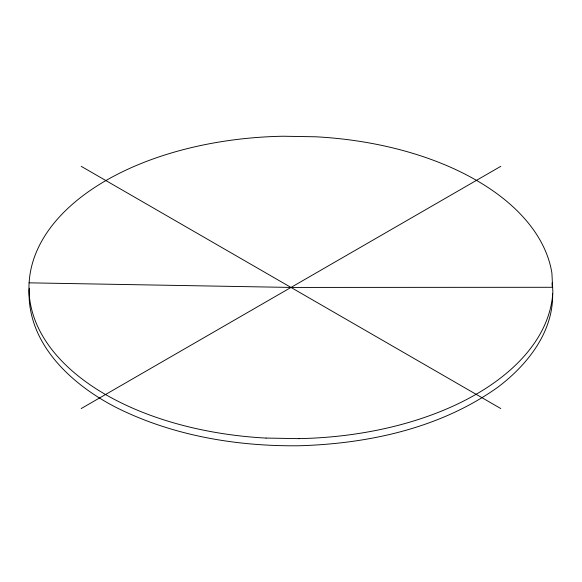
<?xml version="1.0" encoding="UTF-8"?>
<svg xmlns="http://www.w3.org/2000/svg" width="582" height="582" viewBox="0 0 582 582"><rect width="100%" height="100%" fill="white"/><g stroke="black" fill="none" stroke-linecap="round" stroke-linejoin="round"><path stroke-width="0.87" d="M29.384 288.243L29.1 289.96C27.092 344.406 72.619 385.517 117.52 408.142C173.611 435.853 236.779 446.438 298.973 445.768C368.602 443.724 440.37 428.214 497.894 387.168C527.197 365.074 553.467 332.162 552.616 293.743M81.211 408.557L500.789 166.321M552.653 287.29L291 287.435L29.1 282.837A261.493 150.971 0 0 0 266.076 438.093M266.083 438.064L298.973 438.646M81.211 166.321L500.789 408.557M552.042 282.888L552.231 286.504M298.973 438.624A262.591 151.604 0 0 0 552.864 292.04L551.896 273.053A261.449 150.949 0 0 0 315.917 136.792L283.027 136.232A262.591 151.604 0 0 0 29.136 282.837"/></g></svg>
